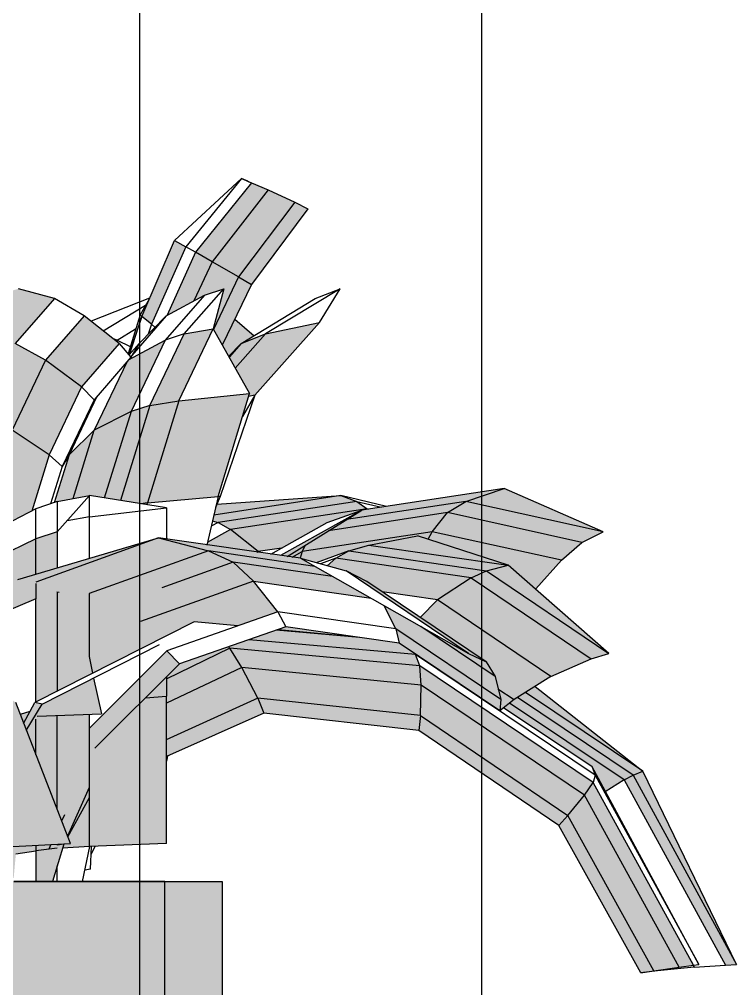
# Model space of a CAD drawing. Header units: feet. Extents: x 2272 to 4893, y 337 to 2916.
# Drawn here: x 3467.68 to 3470.825, y 1927.743 to 1931.994 of the extents above; entities that cross this region are included whole.
import ezdxf

# ---------------------------------------------------------------- set-up
doc = ezdxf.new("R2010")
doc.units = ezdxf.units.FT

# ---------------------------------------------------------------- blocks, each defined once
blk = doc.blocks.new('A$C7483090E')
for p, q in [((367.22, 431.3), (391.31, 453.57)), ((391.31, 453.57), (371.32, 429.03)), ((394.9, 452.1), (374.84, 427.05)), ((393.66, 452.61), (391.31, 453.57)), ((391.31, 453.57), (394.9, 452.1)), ((393.58, 452.54), (393.66, 452.61)), ((393.66, 452.61), (394.02, 452.4)), ((394.9, 452.1), (400.98, 449.54)), ((400.98, 449.54), (380.77, 423.61)), ((400.98, 449.54), (410.58, 445.07)), ((410.58, 445.07), (390.29, 418.19)), ((410.58, 445.07), (415.26, 442.73)), ((415.26, 442.73), (394.98, 415.48)), ((355.43, 403.98), (367.22, 431.3)), ((367.22, 431.3), (371.32, 429.03)), ((371.32, 429.03), (358.94, 401.13)), ((374.84, 427.05), (364.58, 404.42)), ((374.84, 427.05), (371.32, 429.03)), ((380.77, 423.61), (374.84, 427.05)), ((380.77, 423.61), (374.18, 409.55)), ((390.29, 418.19), (380.77, 423.61)), ((390.29, 418.19), (381.21, 399.22)), ((394.98, 415.48), (384.36, 393.66)), ((390.29, 418.19), (394.98, 415.48)), ((324.01, 410.36), (311.12, 413.94)), ((370.66, 397.69), (384.94, 413.94)), ((378.06, 411.6), (384.94, 413.94)), ((384.94, 413.94), (381.13, 399.52)), ((426.83, 413.94), (400.03, 397.69)), ((417.83, 410.36), (426.83, 413.94)), ((419.36, 401.79), (426.83, 413.94)), ((324.01, 410.36), (309.87, 394.17)), ((334.7, 404.2), (324.01, 410.36)), ((358.28, 410.58), (337.19, 402.23)), ((358.06, 410.14), (354.84, 404.5)), ((378.06, 411.6), (363.85, 395.42)), ((364.22, 404.2), (378.06, 411.6)), ((391.24, 394.17), (417.83, 410.36)), ((341.59, 398.71), (356.82, 408.01)), ((334.7, 404.2), (320.79, 388.16)), ((347.3, 394.24), (334.7, 404.2)), ((354.84, 404.5), (350.52, 390.51)), ((355.43, 403.98), (350.81, 390.07)), ((351.18, 390.44), (355.43, 403.98)), ((364.22, 404.2), (351.84, 389.92)), ((364.22, 404.2), (354.48, 394.24)), ((354.84, 404.5), (355.43, 403.98)), ((358.94, 401.13), (355.43, 403.98)), ((388.9, 402.96), (395.93, 396.95)), ((419.36, 401.79), (396.15, 375.64)), ((400.03, 397.69), (419.36, 401.79)), ((346.57, 395.42), (353.23, 399.44)), ((358.94, 401.13), (357.77, 397.61)), ((358.94, 401.13), (360.19, 400.1)), ((368.83, 373.52), (381.13, 399.52)), ((370.66, 397.69), (381.13, 399.52)), ((381.13, 399.52), (394.24, 376.23)), ((346.57, 395.42), (345.25, 395.85)), ((346.57, 395.42), (346.2, 395.05)), ((346.57, 395.42), (351.25, 393.07)), ((350.67, 388.31), (363.85, 395.42)), ((363.85, 395.42), (351.62, 369.71)), ((358.36, 371.83), (370.66, 397.69)), ((370.66, 397.69), (363.85, 395.42)), ((400.03, 397.69), (389.04, 385.38)), ((391.24, 394.17), (400.03, 397.69)), ((320.79, 388.16), (309.87, 394.17)), ((347.3, 394.24), (333.82, 378.64)), ((347.3, 394.24), (351.55, 389.34)), ((350.89, 390.07), (354.48, 394.24)), ((354.48, 394.24), (351.55, 389.34)), ((386.7, 389.56), (391.24, 394.17)), ((391.24, 394.17), (386.85, 389.26)), ((320.79, 388.16), (308.77, 362.97)), ((333.82, 378.64), (320.79, 388.16)), ((351.55, 389.34), (338.29, 373.96)), ((350.15, 387.73), (338.36, 362.97)), ((333.82, 378.64), (322.18, 354.18)), ((338.29, 373.96), (333.82, 378.64)), ((338.29, 373.96), (326.79, 349.93)), ((339.31, 375.13), (329.28, 354.18)), ((368.83, 373.52), (357.48, 336.82)), ((358.36, 371.83), (368.83, 373.52)), ((368.83, 373.52), (394.24, 376.23)), ((382.89, 339.17), (394.24, 376.23)), ((396.15, 375.64), (383.7, 339.17)), ((396.15, 375.64), (391.68, 367.95)), ((396.15, 375.64), (393.88, 375.13)), ((358.36, 371.83), (347.81, 337.63)), ((358.36, 371.83), (351.62, 369.71)), ((351.62, 369.71), (338.36, 362.97)), ((351.62, 369.71), (341.95, 338.58)), ((322.18, 354.18), (308.77, 362.97)), ((338.36, 362.97), (329.28, 354.18)), ((330.75, 338.36), (338.36, 362.97)), ((322.18, 354.18), (315.88, 333.89)), ((326.79, 349.93), (322.18, 354.18)), ((329.28, 354.18), (323.93, 336.9)), ((329.28, 354.18), (326.79, 349.93)), ((326.79, 349.93), (322.62, 336.46)), ((485.87, 342.02), (434.67, 334.26)), ((472.1, 337.34), (485.87, 342.02)), ((521.53, 326.42), (485.87, 342.02)), ((325.03, 337.34), (336.6, 339.46)), ((336.6, 339.46), (325.03, 326.42)), ((364.36, 334.99), (336.6, 339.46)), ((336.6, 331.77), (336.6, 339.46)), ((357.48, 336.82), (382.89, 339.17)), ((382.89, 339.17), (378.86, 321.66)), ((427.13, 339.46), (381.35, 332.43)), ((383.7, 339.17), (381.94, 335.14)), ((382.45, 336.39), (427.13, 339.46)), ((383.7, 339.17), (382.82, 339.09)), ((443.46, 335.58), (427.13, 339.46)), ((427.13, 339.46), (432.84, 337.34)), ((325.03, 337.34), (317.34, 334.7)), ((325.03, 337.34), (325.03, 326.42)), ((357.48, 336.82), (355.06, 336.46)), ((357.26, 336.09), (357.48, 336.82)), ((432.84, 337.34), (382.89, 329.79)), ((472.1, 337.34), (429.11, 330.82)), ((432.84, 337.34), (441.78, 335.29)), ((432.84, 337.34), (436.58, 334.7)), ((465.43, 333.31), (472.1, 337.34)), ((521.53, 326.42), (472.1, 337.34)), ((317.34, 334.7), (301.52, 326.42)), ((317.34, 323.93), (317.34, 334.7)), ((336.6, 331.77), (328.55, 330.38)), ((336.6, 331.77), (364.36, 334.99)), ((336.6, 316.83), (336.6, 331.77)), ((364.36, 334.99), (364.36, 323.79)), ((436.58, 334.7), (387.43, 327.23)), ((434.67, 334.26), (405.38, 317.86)), ((407.79, 317.56), (434.67, 334.26)), ((422.22, 329.79), (434.67, 334.26)), ((465.43, 333.31), (422.66, 326.79)), ((436.58, 334.7), (436.94, 334.55)), ((436.65, 334.55), (436.58, 334.7)), ((460.01, 326.42), (465.43, 333.31)), ((513.77, 322.62), (465.43, 333.31)), ((382.89, 329.79), (380.4, 328.4)), ((380.84, 330.38), (382.89, 329.79)), ((382.89, 329.79), (387.43, 327.23)), ((401.86, 318.37), (422.22, 329.79)), ((325.03, 326.42), (317.34, 323.93)), ((325.03, 326.42), (325.03, 313.46)), ((387.43, 327.23), (379.01, 322.54)), ((397.39, 319.32), (387.43, 327.23)), ((460.01, 326.42), (413.14, 319.32)), ((437.16, 321.59), (454.67, 324.96)), ((487.33, 314.41), (454.67, 324.96)), ((458.47, 323.71), (460.01, 326.42)), ((506.52, 316.17), (460.01, 326.42)), ((513.77, 322.62), (521.53, 326.42)), ((317.34, 323.93), (301.52, 316.17)), ((310.82, 309.21), (361.43, 324.23)), ((361.43, 324.23), (317.34, 308.33)), ((317.34, 311.19), (317.34, 323.93)), ((412.55, 316.9), (361.43, 324.23)), ((361.43, 324.23), (379.45, 319.54)), ((413.14, 319.32), (414.38, 321.59)), ((429.98, 319.54), (437.16, 321.59)), ((437.16, 321.59), (487.33, 314.41)), ((506.52, 316.17), (513.77, 322.62)), ((379.45, 319.54), (336.53, 304.16)), ((417.68, 313.97), (379.45, 319.54)), ((379.45, 319.54), (388.31, 315.44)), ((397.03, 319.1), (397.39, 319.32)), ((405.74, 320.57), (397.39, 319.32)), ((397.39, 319.32), (397.61, 319.03)), ((409.55, 317.27), (413.14, 319.32)), ((413.14, 319.32), (412.41, 316.9)), ((429.98, 319.54), (418.19, 315.29)), ((425.3, 316.9), (429.98, 319.54)), ((429.98, 319.54), (479.49, 312.36)), ((388.31, 315.44), (362.68, 306.28)), ((424.13, 310.31), (388.31, 315.44)), ((388.31, 315.44), (395.71, 308.63)), ((412.55, 316.9), (473.05, 282.63)), ((412.55, 316.9), (428.96, 312.36)), ((425.3, 316.9), (419.73, 314.85)), ((425.3, 316.9), (422.22, 314.19)), ((473.93, 309.87), (425.3, 316.9)), ((479.49, 312.36), (487.33, 314.41)), ((523.51, 282.63), (487.33, 314.41)), ((506.52, 316.17), (497.29, 305.84)), ((473.05, 282.63), (428.96, 312.36)), ((436.5, 308.55), (428.96, 312.36)), ((473.93, 309.87), (479.49, 312.36)), ((479.49, 312.36), (523.51, 282.63)), ((317.34, 307.75), (317.34, 302.33)), ((395.71, 308.63), (354.99, 294.13)), ((404.42, 297.64), (395.71, 308.63)), ((395.71, 308.63), (437.97, 302.48)), ((479.35, 279.55), (436.5, 308.55)), ((473.93, 309.87), (461.84, 301.96)), ((473.93, 309.87), (517.21, 280.65)), ((325.69, 304.53), (324.89, 304.67)), ((325.03, 304.45), (325.03, 268.93)), ((336.6, 281.46), (336.6, 304.16)), ((461.84, 301.96), (441.92, 304.82)), ((497, 305.84), (497.29, 305.84)), ((497.29, 305.84), (497.14, 305.7)), ((317.34, 302.33), (301.52, 295.52)), ((317.34, 265.05), (317.34, 302.33)), ((461.84, 301.96), (455.62, 295.52)), ((502.71, 274.35), (461.84, 301.96)), ((404.42, 297.64), (364.51, 283.58)), ((446.83, 291.49), (404.42, 297.64)), ((404.42, 297.64), (407.35, 292.22)), ((446.83, 291.49), (442.65, 299.77)), ((374.25, 294.05), (316.98, 264.9)), ((390.07, 292.52), (374.25, 294.05)), ((407.35, 292.22), (368.98, 278.82)), ((433.79, 288.41), (403.76, 290.98)), ((404.5, 291.2), (431.6, 288.71)), ((448.07, 286.36), (407.35, 292.22)), ((446.83, 291.49), (448.07, 286.36)), ((484.62, 266), (446.83, 291.49)), ((482.57, 274.35), (455.84, 292.37)), ((453.93, 282.26), (394.1, 287.53)), ((484.33, 261.9), (448.07, 286.36)), ((319.61, 264.39), (361.8, 285.78)), ((364.51, 283.58), (336.53, 255.6)), ((387.14, 284.53), (364.29, 273.33)), ((364.36, 283.65), (364.51, 283.58)), ((364.51, 283.58), (368.98, 278.82)), ((386.63, 284.97), (387.14, 284.53)), ((391.46, 277.57), (387.14, 284.53)), ((455.54, 278.16), (387.14, 284.53)), ((337.85, 275.52), (336.6, 281.46)), ((453.64, 282.55), (453.93, 282.26)), ((518.6, 238.83), (453.93, 282.26)), ((455.54, 278.16), (453.93, 282.26)), ((473.05, 282.63), (479.35, 279.55)), ((479.35, 279.55), (482.57, 274.35)), ((502.71, 274.35), (517.21, 280.65)), ((517.21, 280.65), (523.51, 282.63)), ((368.98, 278.82), (338.51, 248.5)), ((391.46, 277.57), (364.36, 264.68)), ((455.98, 271.2), (391.46, 277.57)), ((397.17, 266.52), (391.46, 277.57)), ((517.94, 236.19), (455.54, 278.16)), ((455.98, 271.2), (455.54, 278.16)), ((338.14, 273.77), (340.93, 260.88)), ((364.36, 274.21), (364.36, 267.25)), ((482.57, 274.35), (484.62, 266)), ((502.71, 274.35), (489.45, 266)), ((455.76, 260.22), (455.98, 271.2)), ((514.72, 231.58), (455.98, 271.2)), ((483.59, 269.88), (489.45, 266)), ((497, 270.69), (535.81, 240.22)), ((356.75, 266.66), (364.36, 267.25)), ((397.17, 266.52), (364.29, 251.57)), ((364.36, 214.15), (364.36, 267.25)), ((397.17, 266.52), (399.37, 261.1)), ((455.76, 260.22), (397.17, 266.52)), ((489.45, 266), (484.33, 261.9)), ((484.62, 266), (484.33, 261.9)), ((532.3, 238.83), (490.63, 266.74)), ((535.81, 240.22), (493.48, 268.57)), ((329.79, 214.15), (310.09, 264.9)), ((315.22, 261.75), (311.7, 260.58)), ((312.95, 257.43), (316.98, 264.9)), ((313.9, 254.87), (319.61, 264.39)), ((319.61, 264.39), (316.98, 264.9)), ((485.79, 263.07), (517.36, 241.98)), ((529, 237.07), (487.84, 264.68)), ((317.34, 246.16), (317.34, 258.9)), ((317.78, 260), (340.93, 260.88)), ((325.03, 226.38), (325.03, 260.29)), ((336.6, 213.12), (336.6, 260.66)), ((399.37, 261.1), (364.36, 245.5)), ((455.18, 254.87), (399.37, 261.1)), ((455.76, 260.22), (455.18, 254.87)), ((455.76, 260.22), (508.72, 224.26)), ((505.49, 220.67), (455.18, 254.87)), ((364.66, 245.64), (364.36, 243.81)), ((517.36, 241.98), (518.6, 238.83)), ((555.88, 170.65), (517.36, 241.98)), ((518.6, 238.83), (517.94, 236.19)), ((518.6, 238.83), (555.88, 170.65)), ((529, 237.07), (532.3, 238.83)), ((532.3, 238.83), (535.81, 240.22)), ((532.3, 238.83), (569.5, 170.65)), ((569.5, 170.65), (535.81, 240.22)), ((336.53, 234.36), (328.7, 216.86)), ((514.72, 231.58), (517.94, 236.19)), ((553.98, 170.35), (517.94, 236.19)), ((529, 237.07), (522.19, 232.83)), ((529, 237.07), (565.48, 170.43)), ((328.84, 216.57), (336.6, 230.7)), ((508.72, 224.26), (514.72, 231.58)), ((548.85, 169.69), (514.72, 231.58)), ((327.67, 224.55), (326.57, 222.21)), ((508.72, 224.26), (505.49, 220.67)), ((539.77, 168.38), (508.72, 224.26)), ((535.01, 167.64), (505.49, 220.67)), ((306.8, 212.98), (329.79, 214.15)), ((317.34, 213.49), (317.34, 211.59)), ((322.76, 213.78), (322.03, 212.1)), ((327.38, 213.93), (323.28, 200.45)), ((327.38, 213.93), (325.03, 213.56)), ((325.03, 213.86), (325.03, 213.56)), ((336.6, 213.12), (326.94, 212.54)), ((327.38, 214), (327.38, 213.93)), ((327.38, 214), (327.38, 213.93)), ((336.6, 213.12), (334.04, 200.45)), ((364.36, 214.15), (336.6, 213.12)), ((337.04, 204.99), (337.34, 213.12)), ((337.26, 210.19), (338.66, 213.2)), ((310.17, 210.41), (317.34, 211.59)), ((325.03, 212.47), (317.34, 211.59)), ((317.34, 211.59), (317.34, 200.45)), ((325.03, 200.45), (325.03, 206.17)), ((337.04, 204.99), (334.92, 204.63)), ((309.36, 200.53), (363.7, 200.53)), ((363.7, 200.53), (309.36, 200.53)), ((363.7, 41.82), (363.7, 200.53)), ((363.7, 200.53), (384.43, 200.53)), ((363.7, 200.53), (384.43, 200.53)), ((384.43, 200.53), (384.43, 41.82)), ((541.09, 168.38), (535.01, 167.64)), ((535.01, 167.64), (539.77, 168.38)), ((539.77, 168.38), (548.85, 169.69)), ((540.94, 168.52), (541.09, 168.38)), ((554.27, 169.69), (541.09, 168.38)), ((548.85, 169.69), (553.98, 170.35)), ((553.9, 170.28), (554.27, 169.69)), ((553.98, 170.35), (555.88, 170.65)), ((554.27, 169.69), (565.48, 170.43)), ((565.48, 170.43), (569.5, 170.65))]:
    blk.add_line(p, q)

msp = doc.modelspace()

# ---------------------------------------------------------------- hatches: boundary and pattern name
at = {"true_color": 0xafd9aa}
h = msp.add_hatch(color=9, dxfattribs=at)
h.dxf.hatch_style = 1
h.paths.add_polyline_path([(3465.9825, 1928.5913), (3465.8189, 1928.6438), (3465.7396, 1928.4717), (3465.6211, 1927.8463), (3465.8379, 1927.8373)])
h.paths.add_polyline_path([(3466.1529, 1928.5021), (3465.9825, 1928.5913), (3465.8379, 1927.8373), (3465.9236, 1927.8293), (3465.9236, 1928.213), (3466.0967, 1928.213)])
h.paths.add_polyline_path([(3466.0925, 1928.806), (3465.9825, 1928.5913), (3466.1529, 1928.5021), (3466.1549, 1928.5062)])
h.paths.add_polyline_path([(3466.2599, 1928.8866), (3466.2377, 1928.9258), (3466.1246, 1928.9064), (3466.0787, 1928.8721), (3466.1814, 1928.379), (3466.4875, 1928.3647), (3466.5651, 1928.3584), (3466.5585, 1928.3726), (3466.4893, 1928.379)])
h.paths.add_polyline_path([(3466.425, 1928.8073), (3466.4384, 1928.7974), (3466.4591, 1928.8118), (3466.4418, 1928.8877), (3466.368, 1928.9482), (3466.2419, 1928.9265), (3466.4893, 1928.379), (3466.6249, 1928.3665)])
h.paths.add_polyline_path([(3466.8896, 1928.4101), (3466.7507, 1928.7011), (3466.6714, 1928.7551), (3466.657, 1928.6654), (3466.8391, 1928.213), (3466.9238, 1928.213)])
h.paths.add_polyline_path([(3467.0969, 1928.6645), (3467.2326, 1928.4039), (3467.3834, 1928.4173), (3467.055, 1929.0553), (3467.0157, 1929.0482), (3466.7445, 1929.2534), (3466.5723, 1929.1517), (3466.4322, 1929.0169), (3466.7872, 1928.7683), (3466.8001, 1928.7406), (3466.7507, 1928.7011), (3466.9765, 1928.2282), (3467.0309, 1928.2505), (3467.0286, 1928.2604), (3466.9961, 1928.2659), (3466.997, 1928.2531), (3466.9872, 1928.2674), (3467.0286, 1928.2604), (3466.9925, 1928.4146)])
h.paths.add_polyline_path([(3466.657, 1928.6654), (3466.6507, 1928.7692), (3466.558, 1928.8324), (3466.558, 1928.5141), (3466.6249, 1928.3665), (3466.674, 1928.3584), (3466.6677, 1928.37), (3466.7784, 1928.3638)], flags=17)
h.paths.add_polyline_path([(3467.3218, 1928.8269), (3467.3218, 1929.0161), (3466.9381, 1929.3114), (3466.8239, 1929.2855), (3467.2291, 1928.9771), (3467.1688, 1928.8342), (3467.3218, 1928.5369)])
h.paths.add_polyline_path([(3466.8239, 1929.2855), (3466.7445, 1929.2534), (3467.0157, 1929.0482), (3467.055, 1929.0553), (3467.086, 1928.995), (3467.1338, 1928.9587), (3467.1539, 1929.0344)])
h.paths.add_polyline_path([(3466.4322, 1929.0169), (3466.384, 1928.9509), (3466.7507, 1928.7011), (3466.8001, 1928.7406), (3466.7872, 1928.7683)])
h.paths.add_polyline_path([(3466.4322, 1929.0169), (3466.2277, 1928.9832), (3466.1246, 1928.9064), (3466.384, 1928.9509)])
h.paths.add_polyline_path([(3466.5723, 1929.1517), (3466.4225, 1929.1284), (3466.2277, 1928.9832), (3466.4322, 1929.0169)])
h.paths.add_polyline_path([(3466.2367, 1929.1963), (3466.2011, 1929.2365), (3465.6577, 1929.1588), (3465.7656, 1929.0741), (3466.1322, 1929.1295), (3466.1939, 1929.1758)])
h.paths.add_polyline_path([(3466.2011, 1929.2365), (3466.0913, 1929.2855), (3465.5292, 1929.2088), (3465.6577, 1929.1588)])
h.paths.add_polyline_path([(3466.0862, 1929.2848), (3466.1422, 1929.3435), (3465.497, 1929.53), (3465.4319, 1929.3962), (3465.6889, 1929.3221), (3465.2686, 1929.2668), (3465.5292, 1929.2088)])
h.paths.add_polyline_path([(3466.1422, 1929.3435), (3466.0877, 1929.2864), (3466.0913, 1929.2855), (3466.2011, 1929.2365), (3466.2469, 1929.2012), (3466.2626, 1929.2088), (3466.2948, 1929.2168)])
h.paths.add_polyline_path([(3466.0583, 1929.0741), (3466.1322, 1929.1295), (3465.7656, 1929.0741), (3465.895, 1928.9402), (3465.9349, 1928.9464)], flags=17)
h.paths.add_polyline_path([(3466.1939, 1929.1758), (3466.0583, 1929.0741), (3465.9349, 1928.9464), (3465.5916, 1928.5913), (3465.6916, 1928.6582)])
h.paths.add_polyline_path([(3467.1772, 1929.6219), (3467.0496, 1929.7004), (3467.0496, 1929.439), (3467.1772, 1929.3703)])
h.paths.add_polyline_path([(3467.3539, 1930.3001), (3467.0309, 1930.3465), (3466.8917, 1929.8959), (3467.2165, 1929.8557)])
h.paths.add_polyline_path([(3467.5029, 1930.6151), (3467.1817, 1930.665), (3467.0309, 1930.3465), (3467.3539, 1930.3001)])
h.paths.add_polyline_path([(3466.8872, 1930.9309), (3466.7025, 1930.8649), (3466.7891, 1930.5035), (3466.9684, 1930.5794)])
h.paths.add_polyline_path([(3467.0978, 1930.9809), (3466.8872, 1930.9309), (3466.9684, 1930.5794), (3467.1678, 1930.6357), (3467.1727, 1930.6459)])
h.paths.add_polyline_path([(3466.9684, 1930.5794), (3466.7891, 1930.5035), (3466.8623, 1930.0778), (3467.0121, 1930.3165)])
h.paths.add_polyline_path([(3467.1678, 1930.6357), (3466.9684, 1930.5794), (3467.0121, 1930.3165), (3467.0309, 1930.3465)])
h.paths.add_polyline_path([(3466.0842, 1931.0095), (3465.8807, 1930.698), (3466.1582, 1930.6731)], flags=17)
h.paths.add_polyline_path([(3466.3644, 1930.997), (3466.102, 1931.0246), (3466.1734, 1930.6918), (3466.4393, 1930.657)])
h.paths.add_polyline_path([(3466.1734, 1930.6918), (3466.1059, 1931.0067), (3466.0842, 1931.0095), (3466.1582, 1930.6731), (3465.8807, 1930.698), (3465.953, 1930.2269), (3466.1264, 1930.2117), (3466.1234, 1930.2269), (3466.2466, 1930.2216)])
h.paths.add_polyline_path([(3466.2466, 1930.2216), (3466.1234, 1930.2269), (3466.1945, 1929.859), (3466.3499, 1929.621), (3466.3635, 1929.621)])
h.paths.add_polyline_path([(3466.1264, 1930.2117), (3465.953, 1930.2269), (3465.9751, 1930.1104), (3466.185, 1929.8736), (3466.1945, 1929.859)])
h.paths.add_polyline_path([(3466.4813, 1930.9729), (3466.3644, 1930.997), (3466.4393, 1930.657), (3466.5589, 1930.6284)])
h.paths.add_polyline_path([(3466.359, 1931.278), (3466.2421, 1931.2959), (3466.3644, 1930.997), (3466.4813, 1930.9729)])
h.paths.add_polyline_path([(3466.2421, 1931.2959), (3466.102, 1931.0246), (3466.3644, 1930.997)])
h.paths.add_polyline_path([(3466.4322, 1931.2468), (3466.359, 1931.278), (3466.4813, 1930.9729), (3466.5553, 1930.9309)])
h.paths.add_polyline_path([(3466.5794, 1931.1924), (3466.6105, 1931.2016), (3466.5937, 1931.2468), (3466.4758, 1931.2113), (3466.4322, 1931.2468), (3466.5553, 1930.9309), (3466.6226, 1930.8645), (3466.6347, 1930.8319), (3466.7025, 1930.8649)])
h.paths.add_polyline_path([(3466.5553, 1930.9309), (3466.4813, 1930.9729), (3466.5589, 1930.6284), (3466.6365, 1930.5794)])
h.paths.add_polyline_path([(3466.6232, 1930.863), (3466.6226, 1930.8645), (3466.5553, 1930.9309), (3466.6365, 1930.5794), (3466.7097, 1930.5035)])
h.paths.add_polyline_path([(3466.4393, 1930.657), (3466.1734, 1930.6918), (3466.2466, 1930.2216), (3466.5143, 1930.1885)])
h.paths.add_polyline_path([(3466.5589, 1930.6284), (3466.4393, 1930.657), (3466.5143, 1930.1885), (3466.6356, 1930.1609)])
h.paths.add_polyline_path([(3466.6365, 1930.5794), (3466.5589, 1930.6284), (3466.6356, 1930.1609), (3466.715, 1930.1154)])
h.paths.add_polyline_path([(3466.7097, 1930.5035), (3466.6365, 1930.5794), (3466.715, 1930.1154), (3466.7891, 1930.0467)])
h.paths.add_polyline_path([(3466.7891, 1930.0467), (3466.715, 1930.1154), (3466.7524, 1929.9035), (3466.7528, 1929.9034), (3466.7999, 1929.9784)])
h.paths.add_polyline_path([(3466.715, 1930.1154), (3466.6356, 1930.1609), (3466.6811, 1929.9157), (3466.7524, 1929.9035)])
h.paths.add_polyline_path([(3466.6356, 1930.1609), (3466.5143, 1930.1885), (3466.5624, 1929.9361), (3466.6811, 1929.9157)])
h.paths.add_polyline_path([(3466.8872, 1930.9309), (3466.7632, 1931.2468), (3466.5794, 1931.1924), (3466.7025, 1930.8649)])
h.paths.add_polyline_path([(3466.9756, 1931.2843), (3466.7632, 1931.2468), (3466.8872, 1930.9309), (3467.0978, 1930.9809)])
h.paths.add_polyline_path([(3466.7025, 1930.8649), (3466.6347, 1930.8319), (3466.7231, 1930.4678), (3466.7891, 1930.5035)])
h.paths.add_polyline_path([(3466.7891, 1930.5035), (3466.7231, 1930.4678), (3466.8025, 1930.0154), (3466.8313, 1930.0285), (3466.8623, 1930.0778)])
h.paths.add_polyline_path([(3467.0711, 1931.2959), (3466.9756, 1931.2843), (3467.0978, 1930.9809), (3467.1933, 1930.997)])
h.paths.add_polyline_path([(3467.0711, 1931.2959), (3467.1933, 1930.997), (3467.3254, 1931.0095)])
h.paths.add_polyline_path([(3467.1933, 1930.997), (3467.0978, 1930.9809), (3467.1727, 1930.6459), (3467.1817, 1930.665), (3467.261, 1930.6887)])
h.paths.add_polyline_path([(3467.3254, 1931.0095), (3467.1933, 1930.997), (3467.261, 1930.6887), (3467.387, 1930.7264)])
h.paths.add_polyline_path([(3467.3254, 1931.0095), (3467.387, 1930.7264), (3467.5951, 1930.7887)])
h.paths.add_polyline_path([(3467.6769, 1930.8131), (3467.1817, 1930.665), (3467.5029, 1930.6151)])
h.paths.add_polyline_path([(3467.834, 1930.7694), (3467.6769, 1930.8131), (3467.5029, 1930.6151), (3467.6618, 1930.5722)])
h.paths.add_polyline_path([(3467.7947, 1930.4991), (3467.6618, 1930.5722), (3467.5127, 1930.2599), (3467.6484, 1930.1921)])
h.paths.add_polyline_path([(3467.9535, 1930.3831), (3467.7947, 1930.4991), (3467.6484, 1930.1921), (3467.8117, 1930.085)])
h.paths.add_polyline_path([(3468.1177, 1930.5731), (3467.9642, 1930.6945), (3467.7947, 1930.4991), (3467.9535, 1930.3831)])
h.paths.add_polyline_path([(3467.6484, 1930.1921), (3467.5127, 1930.2599), (3467.378, 1929.8218), (3467.5163, 1929.7647)])
h.paths.add_polyline_path([(3467.5127, 1930.2599), (3467.3539, 1930.3001), (3467.2165, 1929.8557), (3467.378, 1929.8218)])
h.paths.add_polyline_path([(3467.8117, 1930.085), (3467.6484, 1930.1921), (3467.5163, 1929.7647), (3467.5559, 1929.7431), (3467.56, 1929.7468), (3467.7351, 1929.8384)])
h.paths.add_polyline_path([(3467.6618, 1930.5722), (3467.5029, 1930.6151), (3467.3539, 1930.3001), (3467.5127, 1930.2599)])
h.paths.add_polyline_path([(3467.378, 1929.8218), (3467.2165, 1929.8557), (3467.189, 1929.736), (3467.3218, 1929.613), (3467.3282, 1929.604)])
h.paths.add_polyline_path([(3467.5163, 1929.7647), (3467.378, 1929.8218), (3467.3282, 1929.604), (3467.3682, 1929.5479), (3467.4146, 1929.613), (3467.4992, 1929.6909)])
h.paths.add_polyline_path([(3467.2165, 1929.8557), (3466.8917, 1929.8959), (3466.8874, 1929.8802), (3466.8899, 1929.8798), (3467.0496, 1929.8307), (3467.1772, 1929.7468), (3467.189, 1929.736)])
h.paths.add_polyline_path([(3467.1772, 1929.7468), (3467.0496, 1929.8307), (3467.0496, 1929.7004), (3467.1772, 1929.6219)])
h.paths.add_polyline_path([(3467.0496, 1929.8307), (3466.8899, 1929.8798), (3466.8899, 1929.7468), (3467.0496, 1929.7004)])
h.paths.add_polyline_path([(3467.1772, 1929.7468), (3467.1772, 1929.6219), (3467.3218, 1929.4961), (3467.3218, 1929.613)])
h.paths.add_polyline_path([(3467.3218, 1929.4961), (3467.1772, 1929.6219), (3467.1772, 1929.3703), (3467.2014, 1929.3515), (3467.2085, 1929.3525), (3467.3218, 1929.2642)])
h.paths.add_polyline_path([(3467.0496, 1929.439), (3466.8899, 1929.4792), (3466.8899, 1929.3113), (3467.0496, 1929.3319)])
h.paths.add_polyline_path([(3467.1772, 1929.3703), (3467.0496, 1929.439), (3467.0496, 1929.3319), (3467.1772, 1929.3484)])
h.paths.add_polyline_path([(3467.6644, 1928.9973), (3467.2085, 1929.3525), (3466.9381, 1929.3114), (3467.3218, 1929.0161), (3467.3218, 1928.8269), (3467.3682, 1928.7876), (3467.4146, 1928.8274), (3467.4146, 1928.8907), (3467.6243, 1928.3647), (3467.9045, 1928.379)])
h = msp.add_hatch(color=9, dxfattribs=at)
h.dxf.hatch_style = 1
h.paths.add_polyline_path([(3468.6897, 1930.3536), (3468.3801, 1930.3206), (3468.2418, 1929.8736), (3468.5514, 1929.9021)])
h.paths.add_polyline_path([(3468.0089, 1930.1921), (3467.8982, 1930.085), (3467.8333, 1929.8753), (3467.8465, 1929.8798), (3467.9162, 1929.8926)])
h.paths.add_polyline_path([(3468.2525, 1930.3001), (3468.1704, 1930.2742), (3468.0527, 1929.8952), (3468.1241, 1929.8837)])
h.paths.add_polyline_path([(3468.1704, 1930.2742), (3468.0089, 1930.1921), (3467.9162, 1929.8926), (3467.9874, 1929.9057), (3468.0527, 1929.8952)])
h.paths.add_polyline_path([(3468.3801, 1930.3206), (3468.2525, 1930.3001), (3468.1241, 1929.8837), (3468.2136, 1929.8693), (3468.2418, 1929.8736)])
h.paths.add_polyline_path([(3468.53, 1930.6374), (3468.4024, 1930.6151), (3468.2525, 1930.3001), (3468.3801, 1930.3206)])
h.paths.add_polyline_path([(3468.3194, 1930.5874), (3468.1587, 1930.5008), (3468.1525, 1930.4936), (3468.0089, 1930.1921), (3468.1704, 1930.2742)])
h.paths.add_polyline_path([(3468.53, 1930.6374), (3468.3801, 1930.3206), (3468.6897, 1930.3536)], flags=17)
h.paths.add_polyline_path([(3468.5255, 1930.9309), (3468.4532, 1930.9729), (3468.3281, 1930.6968), (3468.445, 1930.7592)])
h.paths.add_polyline_path([(3468.8887, 1931.1924), (3468.7718, 1931.2468), (3468.5255, 1930.9309), (3468.6415, 1930.8649)])
h.paths.add_polyline_path([(3468.7718, 1931.2468), (3468.6977, 1931.278), (3468.4532, 1930.9729), (3468.5255, 1930.9309)])
h.paths.add_polyline_path([(3468.9458, 1931.1638), (3468.8887, 1931.1924), (3468.6415, 1930.8649), (3468.6986, 1930.8319)])
h.paths.add_polyline_path([(3468.6415, 1930.8649), (3468.5255, 1930.9309), (3468.445, 1930.7592), (3468.4925, 1930.7846), (3468.5764, 1930.8131), (3468.53, 1930.6374), (3468.3801, 1930.3206), (3468.6897, 1930.3536), (3468.6856, 1930.3403), (3468.7129, 1930.3465), (3468.9957, 1930.665), (3468.7602, 1930.6151), (3468.6531, 1930.5722), (3468.7096, 1930.6066), (3468.6244, 1930.6794), (3468.6986, 1930.8319)])
h.paths.add_polyline_path([(3468.4104, 1930.997), (3468.3604, 1931.0246), (3468.2168, 1930.6918), (3468.2596, 1930.657)])
h.paths.add_polyline_path([(3469.806, 1929.9369), (3469.6382, 1929.8798), (3470.2405, 1929.7468)])
h.paths.add_polyline_path([(3469.0305, 1929.7879), (3469.1822, 1929.8423), (3469.2063, 1929.846), (3469.2054, 1929.8477), (3468.6067, 1929.7567), (3468.7281, 1929.6603), (3468.8303, 1929.6755)])
h.paths.add_polyline_path([(3469.2054, 1929.8477), (3469.1599, 1929.8798), (3468.5514, 1929.7879), (3468.6067, 1929.7567)])
h.paths.add_polyline_path([(3469.1599, 1929.8798), (3469.0903, 1929.9057), (3468.5325, 1929.82), (3468.5267, 1929.7949), (3468.5514, 1929.7879)])
h.paths.add_polyline_path([(3469.0903, 1929.9057), (3468.5464, 1929.8682), (3468.5404, 1929.8545), (3468.5325, 1929.82)], flags=17)
h.paths.add_polyline_path([(3468.6067, 1929.7567), (3468.5049, 1929.7), (3468.5025, 1929.6896), (3468.724, 1929.6579), (3468.7281, 1929.6603)])
h.paths.add_polyline_path([(3468.2899, 1929.7201), (3468.5094, 1929.663), (3468.9759, 1929.5951), (3468.9128, 1929.6308)])
h.paths.add_polyline_path([(3468.5094, 1929.663), (3468.6174, 1929.613), (3469.0548, 1929.5504), (3468.9759, 1929.5951)])
h.paths.add_polyline_path([(3469.0548, 1929.5504), (3468.6174, 1929.613), (3468.7075, 1929.53), (3469.2232, 1929.4549)])
h.paths.add_polyline_path([(3468.7075, 1929.53), (3468.8137, 1929.3962), (3469.3304, 1929.3212), (3469.2788, 1929.4235), (3469.2232, 1929.4549)], flags=17)
h.paths.add_polyline_path([(3469.491, 1929.7468), (3469.557, 1929.8307), (3469.6382, 1929.8798), (3469.806, 1929.9369), (3469.1822, 1929.8423), (3468.8266, 1929.6432), (3468.9111, 1929.6311), (3468.9199, 1929.6603)])
h.paths.add_polyline_path([(3469.1251, 1929.663), (3469.2126, 1929.688), (3469.4258, 1929.729), (3469.4723, 1929.714), (3469.491, 1929.7468), (3468.9199, 1929.6603), (3468.9111, 1929.6311), (3468.9128, 1929.6308), (3468.9824, 1929.6116)])
h.paths.add_polyline_path([(3469.2126, 1929.688), (3469.1251, 1929.663), (3469.7283, 1929.5755), (3469.8238, 1929.6005)])
h.paths.add_polyline_path([(3469.4258, 1929.729), (3469.2126, 1929.688), (3469.8238, 1929.6005)])
h.paths.add_polyline_path([(3469.1251, 1929.663), (3469.068, 1929.6308), (3469.6605, 1929.5452), (3469.7283, 1929.5755)])
h.paths.add_polyline_path([(3469.6382, 1929.8798), (3469.557, 1929.8307), (3470.1459, 1929.7004), (3470.2405, 1929.7468)])
h.paths.add_polyline_path([(3469.5133, 1929.4488), (3469.2721, 1929.4834), (3469.4381, 1929.371)], flags=17)
h.paths.add_polyline_path([(3468.8137, 1929.3962), (3468.8494, 1929.3301), (3469.3455, 1929.2588), (3469.3304, 1929.3212)], flags=17)
h.paths.add_polyline_path([(3468.8494, 1929.3301), (3468.8137, 1929.3962), (3468.3274, 1929.2249), (3468.3818, 1929.1669)], flags=16)
h.paths.add_polyline_path([(3469.4365, 1929.1588), (3469.4419, 1929.0741), (3469.4392, 1928.9402), (3469.4321, 1928.8751), (3468.7521, 1928.9509), (3468.3292, 1928.7624), (3468.3256, 1928.7403), (3468.3256, 1929.0259), (3468.233, 1929.0187), (3468.3818, 1929.1669), (3468.3274, 1929.2249), (3468.8137, 1929.3962), (3468.7075, 1929.53), (3469.2232, 1929.4549), (3469.2788, 1929.4235), (3469.6498, 1929.2133), (3469.1126, 1929.5755), (3469.2045, 1929.5291), (3469.2721, 1929.4834), (3469.5133, 1929.4488), (3469.6605, 1929.5452), (3470.1879, 1929.1892), (3470.0112, 1929.1124), (3469.5133, 1929.4488), (3469.4381, 1929.371), (3469.7265, 1929.1758), (3469.7658, 1929.1124), (3469.7793, 1929.0573), (3469.8497, 1929.0107), (3469.7868, 1928.9604), (3469.4169, 1929.2088)])
h = msp.add_hatch(color=9, dxfattribs=at)
h.dxf.hatch_style = 1
h.paths.add_polyline_path([(3469.068, 1929.6308), (3469.0309, 1929.5982), (3469.1126, 1929.5755), (3469.2045, 1929.5291), (3469.2721, 1929.4834), (3469.5133, 1929.4488), (3469.6605, 1929.5452)])
h.paths.add_polyline_path([(3470.0112, 1929.1124), (3470.1879, 1929.1892), (3469.6605, 1929.5452), (3469.5133, 1929.4488)])
h.paths.add_polyline_path([(3469.5133, 1929.4488), (3469.4381, 1929.371), (3469.7265, 1929.1758), (3469.7658, 1929.1124), (3469.7793, 1929.0573), (3469.8497, 1929.0107), (3470.0112, 1929.1124)])
h.paths.add_polyline_path([(3470.1879, 1929.1892), (3470.2646, 1929.2133), (3469.7283, 1929.5755), (3469.6605, 1929.5452)])
h.paths.add_polyline_path([(3470.2646, 1929.2133), (3469.8238, 1929.6005), (3469.7283, 1929.5755)])
h.paths.add_polyline_path([(3469.491, 1929.7468), (3469.4723, 1929.714), (3469.8238, 1929.6005), (3469.9426, 1929.4961), (3469.9452, 1929.4961), (3470.0576, 1929.6219)])
h.paths.add_polyline_path([(3470.0576, 1929.6219), (3470.1459, 1929.7004), (3469.557, 1929.8307), (3469.491, 1929.7468)])
h = msp.add_hatch(color=9, dxfattribs=at)
h.dxf.hatch_style = 1
h.paths.add_polyline_path([(3467.7528, 1929.4533), (3467.56, 1929.3703), (3467.56, 1929.0786), (3467.6644, 1928.9973), (3467.6848, 1928.9449), (3467.7278, 1928.9592), (3467.7483, 1928.9973), (3467.7528, 1928.9996)], flags=17)
h.paths.add_polyline_path([(3467.7528, 1929.5607), (3467.7528, 1929.7165), (3467.56, 1929.6219), (3467.56, 1929.3703), (3467.7528, 1929.4533), (3467.7528, 1928.9996), (3468.0026, 1929.1267), (3467.9874, 1929.199), (3467.9874, 1929.4759), (3468.5094, 1929.663), (3468.2899, 1929.7201)])
h.paths.add_polyline_path([(3467.8465, 1929.7468), (3467.7528, 1929.7165), (3467.7528, 1929.5607), (3467.8465, 1929.5885)])
h.paths.add_polyline_path([(3468.3256, 1929.0259), (3468.233, 1929.0187), (3468.3818, 1929.1669), (3468.3274, 1929.2249), (3467.9874, 1928.8849), (3467.9874, 1928.3665), (3468.3256, 1928.379)])
h.paths.add_polyline_path([(3467.9874, 1928.9462), (3467.8465, 1928.9409), (3467.8465, 1928.5284), (3467.8914, 1928.4127), (3467.9874, 1928.6272)], flags=17)
h.paths.add_polyline_path([(3467.8465, 1928.9409), (3467.9874, 1928.9462), (3468.0401, 1928.9482), (3468.0061, 1929.1055), (3467.7804, 1928.9911), (3467.7483, 1928.9973), (3467.7528, 1928.9996), (3467.7528, 1929.4533), (3467.56, 1929.3703), (3467.4146, 1929.2605), (3467.4146, 1929.4961), (3467.3682, 1929.4354), (3467.3218, 1929.4961), (3467.1772, 1929.6219), (3467.1772, 1929.3703), (3467.2014, 1929.3515), (3466.8899, 1929.3113), (3466.8899, 1929.3049), (3466.9381, 1929.3114), (3466.8239, 1929.2855), (3467.2291, 1928.9771), (3467.1688, 1928.8342), (3467.3834, 1928.4173), (3467.3682, 1928.416), (3467.3682, 1928.254), (3467.4139, 1928.2738), (3467.4128, 1928.3754), (3467.4599, 1928.4632), (3467.4623, 1928.4584), (3467.4621, 1928.4579), (3467.5038, 1928.3558), (3467.6243, 1928.3647), (3467.6122, 1928.2282), (3467.6555, 1928.2282), (3467.665, 1928.3334), (3467.7528, 1928.3477), (3467.7528, 1928.213), (3467.8253, 1928.213), (3467.8699, 1928.3593), (3467.9874, 1928.3665), (3467.9874, 1928.6272), (3467.8914, 1928.4127), (3467.8465, 1928.5284)])
h.paths.add_polyline_path([(3467.0969, 1928.6645), (3466.9925, 1928.4146), (3467.0396, 1928.213), (3467.1887, 1928.213), (3467.163, 1928.3959), (3467.2326, 1928.4039)], flags=17)
h.paths.add_polyline_path([(3467.4128, 1928.3754), (3467.5317, 1928.597), (3467.6243, 1928.3647), (3467.9045, 1928.379), (3467.6644, 1928.9973), (3467.2085, 1929.3525), (3466.9381, 1929.3114), (3467.3218, 1929.0161), (3467.3218, 1928.8269), (3467.3682, 1928.7876), (3467.3682, 1928.4468), (3467.055, 1929.0553), (3467.0157, 1929.0482), (3466.7445, 1929.2534), (3466.5723, 1929.1517), (3466.4322, 1929.0169), (3466.7872, 1928.7683), (3466.8001, 1928.7406), (3466.7507, 1928.7011), (3466.9765, 1928.2282), (3467.0309, 1928.2505), (3467.0286, 1928.2604), (3466.9961, 1928.2659), (3466.997, 1928.2531), (3466.9872, 1928.2674), (3467.0286, 1928.2604), (3466.9925, 1928.4146), (3467.0969, 1928.6645), (3467.2326, 1928.4039), (3467.163, 1928.3959), (3467.1887, 1928.213), (3467.3682, 1928.213), (3467.3682, 1928.254), (3467.4139, 1928.2738)])
h.paths.add_polyline_path([(3467.6243, 1928.3647), (3467.5038, 1928.3558), (3467.5162, 1928.213), (3467.6109, 1928.213)], flags=17)
h.paths.add_polyline_path([(3468.7075, 1929.53), (3468.6174, 1929.613), (3468.5094, 1929.663), (3467.9874, 1929.4759), (3467.9874, 1929.199), (3468.0026, 1929.1267), (3468.4461, 1929.3525), (3468.6369, 1929.3339), (3468.8137, 1929.3962)])
h.paths.add_polyline_path([(3469.4365, 1929.1588), (3468.6031, 1929.2365), (3468.6558, 1929.1517), (3469.4419, 1929.0741)])
h.paths.add_polyline_path([(3469.4419, 1929.0741), (3468.6558, 1929.1517), (3468.7254, 1929.0169), (3469.4392, 1928.9402)])
h.paths.add_polyline_path([(3468.7254, 1929.0169), (3468.6558, 1929.1517), (3468.3256, 1928.9946), (3468.3256, 1928.8353)])
h.paths.add_polyline_path([(3468.6558, 1929.1517), (3468.6031, 1929.2365), (3468.3256, 1929.1004), (3468.3256, 1929.0259), (3468.3256, 1928.9946)])
h.paths.add_polyline_path([(3468.7521, 1928.9509), (3468.7254, 1929.0169), (3468.3256, 1928.8353), (3468.3256, 1928.7609)])
h.paths.add_polyline_path([(3468.7254, 1929.0169), (3468.7521, 1928.9509), (3469.4321, 1928.8751), (3469.4392, 1928.9402)])
h.paths.add_polyline_path([(3470.1968, 1928.6475), (3470.1575, 1928.5913), (3470.5733, 1927.8373), (3470.6358, 1927.8454)])
h.paths.add_polyline_path([(3470.1575, 1928.5913), (3470.0843, 1928.5021), (3470.4627, 1927.8213), (3470.5733, 1927.8373)])
h.paths.add_polyline_path([(3470.0843, 1928.5021), (3470.0451, 1928.4584), (3470.4047, 1927.8123), (3470.4627, 1927.8213)])
h.paths.add_polyline_path([(3469.4392, 1928.9402), (3469.4321, 1928.8751), (3470.0451, 1928.4584), (3470.0843, 1928.5021)])
h.paths.add_polyline_path([(3469.4419, 1929.0741), (3469.4392, 1928.9402), (3470.0843, 1928.5021), (3470.1575, 1928.5913)])
h.paths.add_polyline_path([(3469.4365, 1929.1588), (3469.4419, 1929.0741), (3470.1575, 1928.5913), (3470.1968, 1928.6475)])
h = msp.add_hatch(color=9, dxfattribs=at)
h.dxf.hatch_style = 1
h.paths.add_polyline_path([(3469.8639, 1929.0197), (3469.8497, 1929.0107), (3469.8298, 1928.9948), (3470.3315, 1928.6582), (3470.3717, 1928.6797)])
h.paths.add_polyline_path([(3469.8298, 1928.9948), (3469.8051, 1928.975), (3470.1896, 1928.718), (3470.2495, 1928.6071), (3470.3315, 1928.6582)])
h.paths.add_polyline_path([(3469.899, 1929.0418), (3469.8639, 1929.0197), (3470.3717, 1928.6797), (3470.4145, 1928.6966)])
h.paths.add_polyline_path([(3469.941, 1929.0682), (3469.899, 1929.0418), (3470.4145, 1928.6966)])
h.paths.add_polyline_path([(3470.4145, 1928.6966), (3470.3717, 1928.6797), (3470.825, 1927.8489)])
h.paths.add_polyline_path([(3470.3717, 1928.6797), (3470.3315, 1928.6582), (3470.7759, 1927.8463), (3470.825, 1927.8489)])
at = {"true_color": 0xc7c8ca}
h = msp.add_hatch(color=9, dxfattribs=at)
h.dxf.hatch_style = 1
h.paths.add_polyline_path([(3466.8382, 1928.213), (3466.1761, 1928.213), (3466.1761, 1926.2794), (3466.8382, 1926.2794)])
h.paths.add_polyline_path([(3466.1761, 1928.213), (3465.9236, 1928.213), (3465.9236, 1926.2794), (3466.1761, 1926.2794)])
h.paths.add_polyline_path([(3467.6555, 1928.213), (3466.9255, 1928.213), (3466.9256, 1928.2121), (3466.9238, 1928.213), (3466.8382, 1928.213), (3466.8382, 1926.2794), (3467.6555, 1926.2794)])
h.paths.add_polyline_path([(3468.3176, 1928.213), (3467.6555, 1928.213), (3467.6555, 1926.2794), (3468.3176, 1926.2794)])
h.paths.add_polyline_path([(3468.5701, 1928.213), (3468.3176, 1928.213), (3468.3176, 1926.2794), (3468.5701, 1926.2794)])

# ---------------------------------------------------------------- linework, layer by layer
at = {"color": 242, "true_color": 0xcd2027}
for p, q in [((3468.2083, 1831.0673), (3468.2083, 1936.9524)), ((3469.7083, 1831.0673), (3469.7083, 1936.9524))]:
    msp.add_line(p, q, dxfattribs=at)

# ---------------------------------------------------------------- block references
at = {"xscale": 0.01218343478757425, "yscale": 0.01218343478757425, "zscale": 0.01218343478757425}
msp.add_blockref('A$C7483090E', (3463.8864, 1925.7699), dxfattribs=at)

doc.saveas('drawing.dxf')
